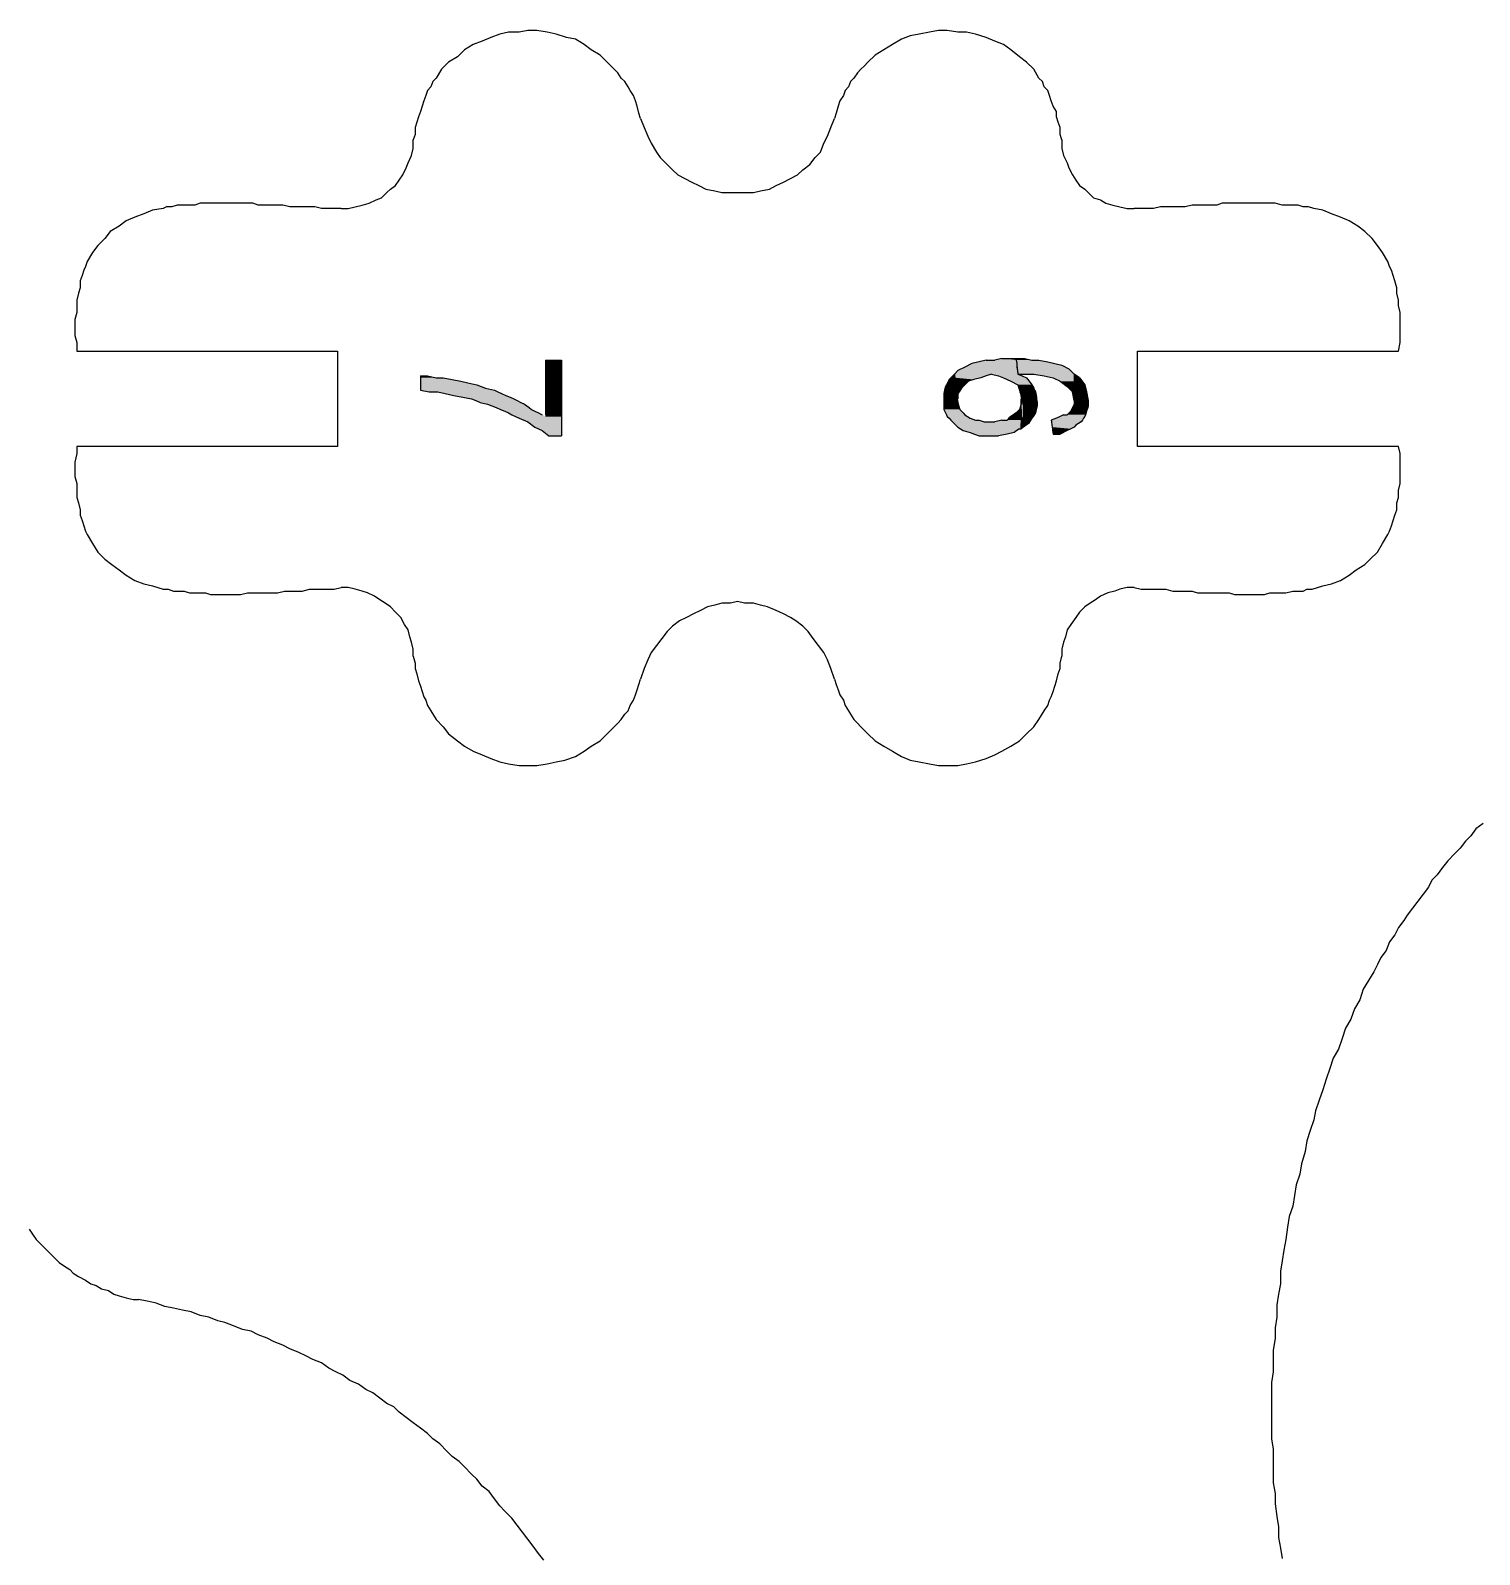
# Model space of a CAD drawing. Extents: x -1063 to 1100, y -467 to 441.
# Drawn here: x -98.2 to 38.8, y 203.2 to 347.3 of the extents above; entities that cross this region are included whole.
import ezdxf

# ---------------------------------------------------------------- set-up
doc = ezdxf.new("R2010")
doc.units = 0
doc.layers.add('H', color=7, linetype='CONTINUOUS')
doc.layers.add('P', color=250, linetype='CONTINUOUS')

# ---------------------------------------------------------------- blocks, each defined once
blk = doc.blocks.new('*U24')
at = {"layer": 'H', "color": 0, "linetype": 'CONTINUOUS'}
for p, q in [((-11.33, 314.33), (-11.58, 313.83)), ((-10.83, 314.83), (-11.33, 314.33)), ((-10.83, 314.33), (-10.83, 314.83)), ((-10.83, 314.33), (-10.83, 313.83)), ((-11.75, 313.33), (-11.83, 313)), ((-11.83, 313), (-11.83, 312.5)), ((-11.67, 313.67), (-11.75, 313.33)), ((-11.58, 313.83), (-11.67, 313.67)), ((-10.83, 313.83), (-10.78, 313.67)), ((-10.78, 313.67), (-10.67, 313.33)), ((-10.67, 313.33), (-10.67, 313)), ((-10.67, 313), (-10.57, 312.5)), ((-11.83, 312.5), (-11.83, 312.33)), ((-11.83, 312.33), (-11.83, 312.17)), ((-11.83, 312.17), (-11.83, 312)), ((-11.83, 312), (-11.83, 311.5)), ((-11.83, 311.5), (-11.67, 311.17)), ((-10.57, 312.5), (-10.53, 312.33)), ((-10.53, 312.33), (-10.5, 312.17)), ((-10.5, 312.17), (-10.46, 312)), ((-10.46, 312), (-10.33, 311.5)), ((-10.33, 311.5), (-10, 311.17)), ((-4.67, 311.5), (-5, 311.17)), ((-4.5, 312), (-4.67, 311.5)), ((-4.5, 312.5), (-4.5, 312.33)), ((-4.5, 312.33), (-4.5, 312.5)), ((-4.5, 312.33), (-4.5, 312.17)), ((-4.5, 312.17), (-4.5, 312.33)), ((-4.5, 312.17), (-4.5, 312)), ((-4.5, 312), (-4.5, 312.17)), ((-4.5, 311.5), (-4.5, 312)), ((-4.5, 311.5), (-4.5, 311.17)), ((-11.67, 311.17), (-11.58, 311)), ((-11.58, 311), (-11.5, 310.83)), ((-11.5, 310.83), (-11.33, 310.67)), ((-11.33, 310.67), (-11.17, 310.5)), ((-11.17, 310.5), (-11, 310.33)), ((-11, 310.33), (-10.5, 309.83)), ((-10, 311.17), (-9.83, 311)), ((-9.83, 311), (-9.58, 310.83)), ((-9.58, 310.83), (-9.33, 310.67)), ((-9.33, 310.67), (-8.83, 310.5)), ((-8.83, 310.5), (-8.5, 310.5)), ((-8.5, 310.5), (-8, 310.33)), ((-8, 310.33), (-7.5, 310.33)), ((-7.5, 310.33), (-7, 310.33)), ((-6.33, 310.5), (-7, 310.33)), ((-6.33, 310.5), (-5.83, 310.5)), ((-5.67, 310.67), (-5.83, 310.5)), ((-5.5, 310.83), (-5.67, 310.67)), ((-5.25, 311), (-5.5, 310.83)), ((-5, 311.17), (-5.25, 311)), ((-4.5, 311.17), (-4.5, 311)), ((-4.5, 311), (-4.5, 310.83)), ((-4.5, 310.83), (-4.5, 310.67)), ((-4.5, 310.67), (-4.5, 310.5)), ((-4.5, 310.5), (-4.5, 310.33)), ((-4.5, 310.33), (-4.5, 309.83)), ((-10.5, 309.83), (-10.25, 309.67)), ((-10.25, 309.67), (-10, 309.5)), ((-10, 309.5), (-9.33, 309.33)), ((-9.33, 309.33), (-8.92, 309.17)), ((-8.92, 309.17), (-8.5, 309)), ((-8.5, 309), (-7.5, 309)), ((-7.5, 309), (-6.67, 309)), ((-5.83, 309.17), (-6.67, 309)), ((-5.17, 309.33), (-5.83, 309.17)), ((-4.92, 309.5), (-5.17, 309.33)), ((-4.67, 309.67), (-4.92, 309.5)), ((-4.67, 309.67), (-4.5, 309.67)), ((-4.5, 309.83), (-4.5, 309.67))]:
    blk.add_line(p, q, dxfattribs=at)
for points in [[(-11.33, 314.33), (-11.58, 313.83), (-10.83, 313.83)], [(-10.83, 314.83), (-11.33, 314.33), (-10.83, 314.33)], [(-11.75, 313.33), (-11.83, 313), (-10.67, 313)], [(-11.83, 313), (-11.83, 312.5), (-10.57, 312.5)], [(-11.67, 313.67), (-11.75, 313.33), (-10.67, 313.33)], [(-11.58, 313.83), (-11.67, 313.67), (-10.78, 313.67)], [(-11.83, 312.5), (-11.83, 312.33), (-10.53, 312.33)], [(-11.83, 312.33), (-11.83, 312.17), (-10.5, 312.17)], [(-11.83, 312.17), (-11.83, 312), (-10.46, 312)], [(-11.83, 312), (-11.83, 311.5), (-10.33, 311.5)], [(-11.83, 311.5), (-11.67, 311.17), (-10, 311.17)], [(-4.67, 311.5), (-5, 311.17), (-4.5, 311.17)], [(-4.5, 312), (-4.67, 311.5), (-4.5, 311.5)], [(-4.5, 312.5), (-4.5, 312.33), (-4.5, 312.33)], [(-4.5, 312.33), (-4.5, 312.17), (-4.5, 312.17)], [(-4.5, 312.17), (-4.5, 312), (-4.5, 312)], [(-11.67, 311.17), (-11.58, 311), (-9.83, 311)], [(-11.58, 311), (-11.5, 310.83), (-9.58, 310.83)], [(-11.5, 310.83), (-11.33, 310.67), (-9.33, 310.67)], [(-11.33, 310.67), (-11.17, 310.5), (-8.83, 310.5)], [(-11.17, 310.5), (-11, 310.33), (-8, 310.33)], [(-11, 310.33), (-10.5, 309.83), (-4.5, 309.83)], [(-8.83, 310.5), (-8.83, 310.5), (-8.5, 310.5)], [(-8, 310.33), (-8, 310.33), (-7.5, 310.33)], [(-7.5, 310.33), (-7.5, 310.33), (-7, 310.33)], [(-6.33, 310.5), (-7, 310.33), (-4.5, 310.33)], [(-6.33, 310.5), (-6.33, 310.5), (-5.83, 310.5)], [(-5.67, 310.67), (-5.83, 310.5), (-4.5, 310.5)], [(-5.5, 310.83), (-5.67, 310.67), (-4.5, 310.67)], [(-5.25, 311), (-5.5, 310.83), (-4.5, 310.83)], [(-5, 311.17), (-5.25, 311), (-4.5, 311)], [(-10.5, 309.83), (-10.25, 309.67), (-4.5, 309.67)], [(-10.25, 309.67), (-10, 309.5), (-4.92, 309.5)], [(-10, 309.5), (-9.33, 309.33), (-5.17, 309.33)], [(-9.33, 309.33), (-8.92, 309.17), (-5.83, 309.17)], [(-8.92, 309.17), (-8.5, 309), (-6.67, 309)], [(-8.5, 309), (-8.5, 309), (-7.5, 309)], [(-7.5, 309), (-7.5, 309), (-6.67, 309)], [(-4.67, 309.67), (-4.67, 309.67), (-4.5, 309.67)]]:
    blk.add_solid(points, dxfattribs=at)
at = {"layer": 'H', "color": 0, "linetype": 'CONTINUOUS', "extrusion": (0, 0, -1)}
for points in [[(11.33, 314.33), (10.83, 314.33), (10.83, 313.83)], [(11.83, 313), (10.67, 313), (10.57, 312.5)], [(11.75, 313.33), (10.67, 313.33), (10.67, 313)], [(11.67, 313.67), (10.78, 313.67), (10.67, 313.33)], [(11.58, 313.83), (10.83, 313.83), (10.78, 313.67)], [(11.83, 312.5), (10.57, 312.5), (10.53, 312.33)], [(11.83, 312.33), (10.53, 312.33), (10.5, 312.17)], [(11.83, 312.17), (10.5, 312.17), (10.46, 312)], [(11.83, 312), (10.46, 312), (10.33, 311.5)], [(11.83, 311.5), (10.33, 311.5), (10, 311.17)], [(4.67, 311.5), (4.5, 311.5), (4.5, 311.17)], [(11.67, 311.17), (10, 311.17), (9.83, 311)], [(11.58, 311), (9.83, 311), (9.58, 310.83)], [(11.5, 310.83), (9.58, 310.83), (9.33, 310.67)], [(11.33, 310.67), (9.33, 310.67), (8.83, 310.5)], [(11.17, 310.5), (8.5, 310.5), (8, 310.33)], [(11, 310.33), (4.5, 310.33), (4.5, 309.83)], [(6.33, 310.5), (4.5, 310.5), (4.5, 310.33)], [(5.67, 310.67), (4.5, 310.67), (4.5, 310.5)], [(5.5, 310.83), (4.5, 310.83), (4.5, 310.67)], [(5.25, 311), (4.5, 311), (4.5, 310.83)], [(5, 311.17), (4.5, 311.17), (4.5, 311)], [(10.5, 309.83), (4.5, 309.83), (4.5, 309.67)], [(10.25, 309.67), (4.67, 309.67), (4.92, 309.5)], [(10, 309.5), (4.92, 309.5), (5.17, 309.33)], [(9.33, 309.33), (5.17, 309.33), (5.83, 309.17)], [(8.92, 309.17), (5.83, 309.17), (6.67, 309)]]:
    blk.add_solid(points, dxfattribs=at)
blk = doc.blocks.new('*U25')
at = {"layer": 'H', "color": 0, "linetype": 'CONTINUOUS'}
for p, q in [((-9.17, 315.83), (-9.83, 315.5)), ((-8.5, 316), (-9.17, 315.83)), ((-7.83, 316.17), (-8.5, 316)), ((-7.83, 316.17), (-7, 316.17)), ((-6.33, 316.33), (-7, 316.17)), ((-6.33, 316.33), (-5.67, 316.33)), ((-5.67, 316.33), (-5, 316.33)), ((-5, 316.33), (-4.98, 316.17)), ((-4.98, 316.17), (-4.96, 316)), ((-4.96, 316), (-4.94, 315.83)), ((-4.94, 315.83), (-4.91, 315.5)), ((-10.5, 315.17), (-10.83, 314.83)), ((-10.83, 314.83), (-10.81, 314.67)), ((-10.81, 314.67), (-10.79, 314.5)), ((-10.79, 314.5), (-10.76, 314.33)), ((-10.76, 314.33), (-10.74, 314.17)), ((-9.83, 315.5), (-10.5, 315.17)), ((-9, 314.33), (-9.5, 314.17)), ((-8.33, 314.5), (-9, 314.33)), ((-7.83, 314.67), (-8.33, 314.5)), ((-7.33, 314.83), (-7.83, 314.67)), ((-7.33, 314.83), (-6.67, 314.67)), ((-6.67, 314.67), (-6.17, 314.5)), ((-6.17, 314.5), (-5.83, 314.33)), ((-5.83, 314.33), (-5.5, 314.17)), ((-4.91, 315.5), (-4.87, 315.17)), ((-4.87, 315.17), (-4.83, 314.83)), ((-4.83, 314.83), (-4.42, 314.67)), ((-4.42, 314.67), (-4, 314.5)), ((-4, 314.5), (-3.87, 314.33)), ((-3.87, 314.33), (-3.75, 314.17)), ((-10.74, 314.17), (-10.69, 313.83)), ((-10.69, 313.83), (-10.64, 313.5)), ((-10.64, 313.5), (-10.62, 313.33)), ((-10.62, 313.33), (-10.6, 313.17)), ((-10.6, 313.17), (-10.57, 313)), ((-10.57, 313), (-10.52, 312.67)), ((-10.39, 313.17), (-10.5, 313)), ((-10.5, 313), (-10.5, 312.67)), ((-10.28, 313.33), (-10.39, 313.17)), ((-10.17, 313.5), (-10.28, 313.33)), ((-9.83, 313.83), (-10.17, 313.5)), ((-9.5, 314.17), (-9.83, 313.83)), ((-5.5, 314.17), (-4.83, 313.83)), ((-4.83, 313.83), (-4.72, 313.5)), ((-4.72, 313.5), (-4.67, 313.33)), ((-4.67, 313.33), (-4.63, 313.17)), ((-4.63, 313.17), (-4.58, 313)), ((-4.58, 313), (-4.5, 312.67)), ((-3.75, 314.17), (-3.5, 313.83)), ((-3.5, 313.83), (-3.33, 313.5)), ((-3.33, 313.5), (-3.25, 313.33)), ((-3.25, 313.33), (-3.17, 313.17)), ((-3.17, 313.17), (-3.14, 313)), ((-3.14, 313), (-3.08, 312.67)), ((-10.5, 312.5), (-10.52, 312.67)), ((-10.5, 312.67), (-10.5, 312.5)), ((-4.5, 312.67), (-4.47, 312.5)), ((-4.47, 312.5), (-4.4, 312.17)), ((-4.4, 312.17), (-4.33, 311.83)), ((-4.33, 311.83), (-4.33, 311.33)), ((-4.33, 311.33), (-4.33, 311.17)), ((-3.13, 311.33), (-3.17, 311.17)), ((-3, 311.83), (-3.13, 311.33)), ((-3.08, 312.67), (-3.06, 312.5)), ((-3.06, 312.5), (-3, 312.17)), ((-3, 312.17), (-3, 311.83)), ((-4.39, 310.67), (-4.5, 310.33)), ((-4.5, 310.33), (-4.5, 310.17)), ((-3.83, 310.17), (-4.5, 309.67)), ((-4.5, 309.67), (-4.5, 310.17)), ((-4.33, 310.83), (-4.39, 310.67)), ((-4.33, 311.17), (-4.33, 310.83)), ((-3.72, 310.33), (-3.83, 310.17)), ((-3.5, 310.67), (-3.72, 310.33)), ((-3.39, 310.83), (-3.5, 310.67)), ((-3.17, 311.17), (-3.39, 310.83))]:
    blk.add_line(p, q, dxfattribs=at)
for points in [[(-9.17, 315.83), (-9.83, 315.5), (-4.91, 315.5)], [(-8.5, 316), (-9.17, 315.83), (-4.94, 315.83)], [(-7.83, 316.17), (-8.5, 316), (-4.96, 316)], [(-7.83, 316.17), (-7.83, 316.17), (-7, 316.17)], [(-6.33, 316.33), (-7, 316.17), (-4.98, 316.17)], [(-6.33, 316.33), (-6.33, 316.33), (-5.67, 316.33)], [(-5.67, 316.33), (-5.67, 316.33), (-5, 316.33)], [(-10.5, 315.17), (-10.83, 314.83), (-4.83, 314.83)], [(-10.83, 314.83), (-10.81, 314.67), (-7.83, 314.67)], [(-10.81, 314.67), (-10.79, 314.5), (-8.33, 314.5)], [(-10.79, 314.5), (-10.76, 314.33), (-9, 314.33)], [(-10.76, 314.33), (-10.74, 314.17), (-9.5, 314.17)], [(-9.83, 315.5), (-10.5, 315.17), (-4.87, 315.17)], [(-7.33, 314.83), (-6.67, 314.67), (-4.42, 314.67)], [(-6.67, 314.67), (-6.17, 314.5), (-4, 314.5)], [(-6.17, 314.5), (-5.83, 314.33), (-3.87, 314.33)], [(-5.83, 314.33), (-5.5, 314.17), (-3.75, 314.17)], [(-10.74, 314.17), (-10.69, 313.83), (-9.83, 313.83)], [(-10.69, 313.83), (-10.64, 313.5), (-10.17, 313.5)], [(-10.64, 313.5), (-10.62, 313.33), (-10.28, 313.33)], [(-10.62, 313.33), (-10.6, 313.17), (-10.39, 313.17)], [(-10.6, 313.17), (-10.57, 313), (-10.5, 313)], [(-10.57, 313), (-10.52, 312.67), (-10.5, 312.67)], [(-5.5, 314.17), (-4.83, 313.83), (-3.5, 313.83)], [(-4.83, 313.83), (-4.72, 313.5), (-3.33, 313.5)], [(-4.72, 313.5), (-4.67, 313.33), (-3.25, 313.33)], [(-4.67, 313.33), (-4.63, 313.17), (-3.17, 313.17)], [(-4.63, 313.17), (-4.58, 313), (-3.14, 313)], [(-4.58, 313), (-4.5, 312.67), (-3.08, 312.67)], [(-4.5, 312.67), (-4.47, 312.5), (-3.06, 312.5)], [(-4.47, 312.5), (-4.4, 312.17), (-3, 312.17)], [(-4.4, 312.17), (-4.33, 311.83), (-3, 311.83)], [(-4.33, 311.83), (-4.33, 311.33), (-3.13, 311.33)], [(-4.33, 311.33), (-4.33, 311.17), (-3.17, 311.17)], [(-4.39, 310.67), (-4.5, 310.33), (-3.72, 310.33)], [(-4.5, 310.33), (-4.5, 310.17), (-3.83, 310.17)], [(-4.33, 310.83), (-4.39, 310.67), (-3.5, 310.67)], [(-4.33, 311.17), (-4.33, 310.83), (-3.39, 310.83)]]:
    blk.add_solid(points, dxfattribs=at)
at = {"layer": 'H', "color": 0, "linetype": 'CONTINUOUS', "extrusion": (0, 0, -1)}
for points in [[(9.17, 315.83), (4.94, 315.83), (4.91, 315.5)], [(8.5, 316), (4.96, 316), (4.94, 315.83)], [(7.83, 316.17), (4.98, 316.17), (4.96, 316)], [(6.33, 316.33), (5, 316.33), (4.98, 316.17)], [(10.83, 314.83), (7.33, 314.83), (7.83, 314.67)], [(10.81, 314.67), (7.83, 314.67), (8.33, 314.5)], [(10.79, 314.5), (8.33, 314.5), (9, 314.33)], [(10.76, 314.33), (9, 314.33), (9.5, 314.17)], [(10.5, 315.17), (4.87, 315.17), (4.83, 314.83)], [(9.83, 315.5), (4.91, 315.5), (4.87, 315.17)], [(7.33, 314.83), (4.83, 314.83), (4.42, 314.67)], [(6.67, 314.67), (4.42, 314.67), (4, 314.5)], [(6.17, 314.5), (4, 314.5), (3.87, 314.33)], [(5.83, 314.33), (3.87, 314.33), (3.75, 314.17)], [(10.74, 314.17), (9.5, 314.17), (9.83, 313.83)], [(10.69, 313.83), (9.83, 313.83), (10.17, 313.5)], [(10.64, 313.5), (10.17, 313.5), (10.28, 313.33)], [(10.62, 313.33), (10.28, 313.33), (10.39, 313.17)], [(10.6, 313.17), (10.39, 313.17), (10.5, 313)], [(10.57, 313), (10.5, 313), (10.5, 312.67)], [(5.5, 314.17), (3.75, 314.17), (3.5, 313.83)], [(4.83, 313.83), (3.5, 313.83), (3.33, 313.5)], [(4.72, 313.5), (3.33, 313.5), (3.25, 313.33)], [(4.67, 313.33), (3.25, 313.33), (3.17, 313.17)], [(4.63, 313.17), (3.17, 313.17), (3.14, 313)], [(4.58, 313), (3.14, 313), (3.08, 312.67)], [(10.52, 312.67), (10.5, 312.67), (10.5, 312.5)], [(4.5, 312.67), (3.08, 312.67), (3.06, 312.5)], [(4.47, 312.5), (3.06, 312.5), (3, 312.17)], [(4.4, 312.17), (3, 312.17), (3, 311.83)], [(4.33, 311.83), (3, 311.83), (3.13, 311.33)], [(4.33, 311.33), (3.13, 311.33), (3.17, 311.17)], [(4.5, 310.33), (3.72, 310.33), (3.83, 310.17)], [(4.5, 310.17), (3.83, 310.17), (4.5, 309.67)], [(4.39, 310.67), (3.5, 310.67), (3.72, 310.33)], [(4.33, 311.17), (3.17, 311.17), (3.39, 310.83)], [(4.33, 310.83), (3.39, 310.83), (3.5, 310.67)]]:
    blk.add_solid(points, dxfattribs=at)
blk = doc.blocks.new('*U26')
at = {"layer": 'H', "color": 0, "linetype": 'CONTINUOUS'}
for p, q in [((-5, 316.33), (-4.17, 316.33)), ((-5, 316.33), (-4.98, 316.17)), ((-4.98, 316.17), (-4.96, 316)), ((-4.96, 316), (-4.94, 315.83)), ((-4.94, 315.83), (-4.93, 315.67)), ((-4.93, 315.67), (-4.89, 315.33)), ((-4.17, 316.33), (-3.5, 316.17)), ((-3.5, 316.17), (-2.83, 316.17)), ((-2.83, 316.17), (-2, 316)), ((-2, 316), (-1.33, 315.83)), ((-1.33, 315.83), (-0.67, 315.67)), ((-0.67, 315.67), (0, 315.33)), ((-4.89, 315.33), (-4.83, 314.83)), ((-4.83, 314.83), (-4, 314.83)), ((-4, 314.83), (-3.33, 314.83)), ((-3.33, 314.83), (-2.33, 314.67)), ((-2.33, 314.67), (-1.5, 314.5)), ((-1.5, 314.5), (-0.83, 314.17)), ((0, 315.33), (0.5, 314.83)), ((0.5, 314.83), (0.5, 314.67)), ((0.5, 314.67), (0.5, 314.5)), ((0.5, 314.5), (0.5, 314.17)), ((-0.83, 314.17), (-0.17, 313.67)), ((-0.17, 313.67), (0.33, 313.17)), ((0.5, 312.33), (0.33, 313.17)), ((0.5, 314.17), (0.5, 313.67)), ((0.5, 313.67), (0.5, 313.17)), ((0.5, 313.17), (0.5, 312.33))]:
    blk.add_line(p, q, dxfattribs=at)
for points in [[(-5, 316.33), (-5, 316.33), (-4.17, 316.33)], [(-5, 316.33), (-4.98, 316.17), (-3.5, 316.17)], [(-4.98, 316.17), (-4.96, 316), (-2, 316)], [(-4.96, 316), (-4.94, 315.83), (-1.33, 315.83)], [(-4.94, 315.83), (-4.93, 315.67), (-0.67, 315.67)], [(-4.93, 315.67), (-4.89, 315.33), (0, 315.33)], [(-3.5, 316.17), (-3.5, 316.17), (-2.83, 316.17)], [(-4.89, 315.33), (-4.83, 314.83), (0.5, 314.83)], [(-4.83, 314.83), (-4.83, 314.83), (-4, 314.83)], [(-4, 314.83), (-4, 314.83), (-3.33, 314.83)], [(-3.33, 314.83), (-2.33, 314.67), (0.5, 314.67)], [(-2.33, 314.67), (-1.5, 314.5), (0.5, 314.5)], [(-1.5, 314.5), (-0.83, 314.17), (0.5, 314.17)], [(-0.83, 314.17), (-0.17, 313.67), (0.5, 313.67)], [(-0.17, 313.67), (0.33, 313.17), (0.5, 313.17)]]:
    blk.add_solid(points, dxfattribs=at)
at = {"layer": 'H', "color": 0, "linetype": 'CONTINUOUS', "extrusion": (0, 0, -1)}
for points in [[(5, 316.33), (4.17, 316.33), (3.5, 316.17)], [(4.98, 316.17), (2.83, 316.17), (2, 316)], [(4.96, 316), (2, 316), (1.33, 315.83)], [(4.94, 315.83), (1.33, 315.83), (0.67, 315.67)], [(4.93, 315.67), (0.67, 315.67), (0, 315.33)], [(4.89, 315.33), (0, 315.33), (-0.5, 314.83)], [(3.33, 314.83), (-0.5, 314.83), (-0.5, 314.67)], [(2.33, 314.67), (-0.5, 314.67), (-0.5, 314.5)], [(1.5, 314.5), (-0.5, 314.5), (-0.5, 314.17)], [(0.83, 314.17), (-0.5, 314.17), (-0.5, 313.67)], [(0.17, 313.67), (-0.5, 313.67), (-0.5, 313.17)], [(-0.33, 313.17), (-0.5, 313.17), (-0.5, 312.33)]]:
    blk.add_solid(points, dxfattribs=at)
blk = doc.blocks.new('*U27')
at = {"layer": 'H', "color": 0, "linetype": 'CONTINUOUS'}
for p, q in [((0.5, 314.83), (0.5, 314.5)), ((1, 314.5), (0.5, 314.83)), ((0.5, 314.5), (0.5, 313.83)), ((1, 314.5), (1.5, 313.83)), ((0.5, 313.83), (0.5, 313.17)), ((0.5, 313.17), (0.5, 312.33)), ((1.5, 313.83), (1.67, 313.17)), ((1.67, 313.17), (1.83, 312.33)), ((0.17, 311.33), (-0.17, 311)), ((0.33, 311.67), (0.17, 311.33)), ((0.42, 311.83), (0.33, 311.67)), ((0.5, 312), (0.42, 311.83)), ((0.5, 312.33), (0.5, 312)), ((1.67, 311.33), (1.56, 311)), ((1.78, 311.67), (1.67, 311.33)), ((1.83, 311.83), (1.78, 311.67)), ((1.83, 312.33), (1.83, 312)), ((1.83, 312), (1.83, 311.83)), ((-1.17, 310.67), (-1.67, 310.5)), ((-1.67, 310.5), (-1.65, 310.33)), ((-1.65, 310.33), (-1.6, 310)), ((-1.6, 310), (-1.58, 309.83)), ((-0.83, 310.83), (-1.17, 310.67)), ((-0.5, 311), (-0.83, 310.83)), ((-0.5, 311), (-0.17, 311)), ((0.67, 310), (0.5, 309.83)), ((1.17, 310.33), (0.67, 310)), ((1.28, 310.5), (1.17, 310.33)), ((1.39, 310.67), (1.28, 310.5)), ((1.5, 310.83), (1.39, 310.67)), ((1.56, 311), (1.5, 310.83)), ((-1.58, 309.83), (-1.56, 309.67)), ((-1.56, 309.67), (-1.54, 309.5)), ((-1.54, 309.5), (-1.5, 309.17)), ((-1.5, 309.17), (-1.33, 309.17)), ((-1.33, 309.17), (-0.83, 309.17)), ((-0.17, 309.5), (-0.83, 309.17)), ((0.17, 309.67), (-0.17, 309.5)), ((0.5, 309.83), (0.17, 309.67))]:
    blk.add_line(p, q, dxfattribs=at)
for points in [[(0.5, 314.83), (0.5, 314.5), (1, 314.5)], [(0.5, 314.5), (0.5, 313.83), (1.5, 313.83)], [(0.5, 313.83), (0.5, 313.17), (1.67, 313.17)], [(0.5, 313.17), (0.5, 312.33), (1.83, 312.33)], [(0.17, 311.33), (-0.17, 311), (1.56, 311)], [(0.33, 311.67), (0.17, 311.33), (1.67, 311.33)], [(0.42, 311.83), (0.33, 311.67), (1.78, 311.67)], [(0.5, 312), (0.42, 311.83), (1.83, 311.83)], [(0.5, 312.33), (0.5, 312), (1.83, 312)], [(-1.17, 310.67), (-1.67, 310.5), (1.28, 310.5)], [(-1.67, 310.5), (-1.65, 310.33), (1.17, 310.33)], [(-1.65, 310.33), (-1.6, 310), (0.67, 310)], [(-1.6, 310), (-1.58, 309.83), (0.5, 309.83)], [(-0.83, 310.83), (-1.17, 310.67), (1.39, 310.67)], [(-0.5, 311), (-0.83, 310.83), (1.5, 310.83)], [(-0.5, 311), (-0.5, 311), (-0.17, 311)], [(-1.58, 309.83), (-1.56, 309.67), (0.17, 309.67)], [(-1.56, 309.67), (-1.54, 309.5), (-0.17, 309.5)], [(-1.54, 309.5), (-1.5, 309.17), (-0.83, 309.17)], [(-1.5, 309.17), (-1.5, 309.17), (-1.33, 309.17)], [(-1.33, 309.17), (-1.33, 309.17), (-0.83, 309.17)]]:
    blk.add_solid(points, dxfattribs=at)
at = {"layer": 'H', "color": 0, "linetype": 'CONTINUOUS', "extrusion": (0, 0, -1)}
for points in [[(-0.5, 314.5), (-1, 314.5), (-1.5, 313.83)], [(-0.5, 313.83), (-1.5, 313.83), (-1.67, 313.17)], [(-0.5, 313.17), (-1.67, 313.17), (-1.83, 312.33)], [(-0.17, 311.33), (-1.67, 311.33), (-1.56, 311)], [(-0.33, 311.67), (-1.78, 311.67), (-1.67, 311.33)], [(-0.42, 311.83), (-1.83, 311.83), (-1.78, 311.67)], [(-0.5, 312.33), (-1.83, 312.33), (-1.83, 312)], [(-0.5, 312), (-1.83, 312), (-1.83, 311.83)], [(1.67, 310.5), (-1.28, 310.5), (-1.17, 310.33)], [(1.65, 310.33), (-1.17, 310.33), (-0.67, 310)], [(1.6, 310), (-0.67, 310), (-0.5, 309.83)], [(1.17, 310.67), (-1.39, 310.67), (-1.28, 310.5)], [(0.83, 310.83), (-1.5, 310.83), (-1.39, 310.67)], [(0.5, 311), (-1.56, 311), (-1.5, 310.83)], [(1.58, 309.83), (-0.5, 309.83), (-0.17, 309.67)], [(1.56, 309.67), (-0.17, 309.67), (0.17, 309.5)], [(1.54, 309.5), (0.17, 309.5), (0.83, 309.17)]]:
    blk.add_solid(points, dxfattribs=at)
blk = doc.blocks.new('*U28')
at = {"layer": 'H', "color": 0, "linetype": 'CONTINUOUS'}
for p, q in [((-49.5, 316.17), (-48, 316.17)), ((-49.5, 316.17), (-49.5, 314.67)), ((-48, 316.17), (-48, 314.67)), ((-61.33, 314.67), (-60.67, 314.67)), ((-61.33, 314.67), (-61.33, 314.5)), ((-61.33, 314.5), (-61.33, 314.33)), ((-61.33, 314.33), (-61.33, 314.17)), ((-60.67, 314.67), (-59.83, 314.5)), ((-59.83, 314.5), (-59.17, 314.5)), ((-59.17, 314.5), (-58.33, 314.33)), ((-58.33, 314.33), (-57.5, 314.17)), ((-49.5, 314.67), (-49.5, 314.5)), ((-49.5, 314.5), (-49.5, 314.33)), ((-49.5, 314.33), (-49.5, 314.17)), ((-48, 314.67), (-48, 314.5)), ((-48, 314.5), (-48, 314.33)), ((-48, 314.33), (-48, 314.17)), ((-61.33, 314.17), (-61.33, 314)), ((-61.33, 314), (-61.33, 313.83)), ((-61.33, 313.83), (-61.33, 313.5)), ((-61.33, 313.5), (-61.33, 313.33)), ((-61.33, 313.33), (-60.5, 313.17)), ((-60.5, 313.17), (-59.67, 313.17)), ((-59.67, 313.17), (-59, 313)), ((-59, 313), (-58.17, 312.83)), ((-58.17, 312.83), (-57.33, 312.67)), ((-57.5, 314.17), (-56.83, 314)), ((-56.83, 314), (-56, 313.83)), ((-56, 313.83), (-55.17, 313.5)), ((-55.17, 313.5), (-54.33, 313.33)), ((-54.33, 313.33), (-54, 313.17)), ((-54, 313.17), (-53.67, 313)), ((-53.67, 313), (-53.25, 312.83)), ((-53.25, 312.83), (-52.83, 312.67)), ((-49.5, 314.17), (-49.5, 314)), ((-49.5, 314), (-49.5, 313.83)), ((-49.5, 313.83), (-49.5, 313.5)), ((-49.5, 313.5), (-49.5, 313.33)), ((-49.5, 313.33), (-49.5, 313.17)), ((-49.5, 313.17), (-49.5, 313)), ((-49.5, 313), (-49.5, 312.83)), ((-49.5, 312.83), (-49.5, 312.67)), ((-48, 314.17), (-48, 314)), ((-48, 314), (-48, 313.83)), ((-48, 313.83), (-48, 313.5)), ((-48, 313.5), (-48, 313.33)), ((-48, 313.33), (-48, 313.17)), ((-48, 313.17), (-48, 313)), ((-48, 313), (-48, 312.83)), ((-48, 312.83), (-48, 312.67)), ((-57.33, 312.67), (-56.5, 312.5)), ((-56.5, 312.5), (-56.08, 312.33)), ((-56.08, 312.33), (-55.67, 312.17)), ((-55.67, 312.17), (-55, 312)), ((-55, 312), (-54.17, 311.67)), ((-54.17, 311.67), (-53.75, 311.5)), ((-53.75, 311.5), (-53.33, 311.33)), ((-53.33, 311.33), (-53, 311.17)), ((-52.83, 312.67), (-52.5, 312.5)), ((-52.5, 312.5), (-52.17, 312.33)), ((-52.17, 312.33), (-51.83, 312.17)), ((-51.83, 312.17), (-51.5, 312)), ((-51.5, 312), (-51.06, 311.67)), ((-51.06, 311.67), (-50.83, 311.5)), ((-50.83, 311.5), (-50.5, 311.33)), ((-50.5, 311.33), (-50.17, 311.17)), ((-49.5, 312.67), (-49.5, 312.5)), ((-49.5, 312.5), (-49.5, 312.33)), ((-49.5, 312.33), (-49.5, 312.17)), ((-49.5, 312.17), (-49.5, 312)), ((-49.5, 312), (-49.5, 311.67)), ((-49.5, 311.67), (-49.5, 311.5)), ((-49.5, 311.5), (-49.5, 311.33)), ((-49.5, 311.33), (-49.5, 311.17)), ((-48, 312.67), (-48, 312.5)), ((-48, 312.5), (-48, 312.33)), ((-48, 312.33), (-48, 312.17)), ((-48, 312.17), (-48, 312)), ((-48, 312), (-48, 311.67)), ((-48, 311.67), (-48, 311.5)), ((-48, 311.5), (-48, 311.33)), ((-48, 311.33), (-48, 311.17)), ((-53, 311.17), (-52.67, 311)), ((-52.67, 311), (-52.33, 310.83)), ((-52.33, 310.83), (-52, 310.67)), ((-52, 310.67), (-51.17, 310.33)), ((-51.17, 310.33), (-50.5, 309.83)), ((-50.17, 311.17), (-49.83, 311)), ((-49.5, 311.17), (-49.5, 311)), ((-48, 311.17), (-48, 311)), ((-48, 311), (-48, 310.83)), ((-48, 310.83), (-48, 310.67)), ((-48, 310.67), (-48, 310.33)), ((-48, 310.33), (-48, 309.83)), ((-50.5, 309.83), (-49.83, 309.5)), ((-49.83, 309.5), (-49.17, 309)), ((-49.17, 309), (-48, 309)), ((-48, 309.83), (-48, 309.5)), ((-48, 309.5), (-48, 309))]:
    blk.add_line(p, q, dxfattribs=at)
for points in [[(-49.5, 316.17), (-49.5, 316.17), (-48, 316.17)], [(-49.5, 316.17), (-49.5, 314.67), (-48, 314.67)], [(-61.33, 314.67), (-61.33, 314.67), (-60.67, 314.67)], [(-61.33, 314.67), (-61.33, 314.5), (-59.83, 314.5)], [(-61.33, 314.5), (-61.33, 314.33), (-58.33, 314.33)], [(-61.33, 314.33), (-61.33, 314.17), (-57.5, 314.17)], [(-59.83, 314.5), (-59.83, 314.5), (-59.17, 314.5)], [(-49.5, 314.67), (-49.5, 314.5), (-48, 314.5)], [(-49.5, 314.5), (-49.5, 314.33), (-48, 314.33)], [(-49.5, 314.33), (-49.5, 314.17), (-48, 314.17)], [(-61.33, 314.17), (-61.33, 314), (-56.83, 314)], [(-61.33, 314), (-61.33, 313.83), (-56, 313.83)], [(-61.33, 313.83), (-61.33, 313.5), (-55.17, 313.5)], [(-61.33, 313.5), (-61.33, 313.33), (-54.33, 313.33)], [(-61.33, 313.33), (-60.5, 313.17), (-54, 313.17)], [(-60.5, 313.17), (-60.5, 313.17), (-59.67, 313.17)], [(-59.67, 313.17), (-59, 313), (-53.67, 313)], [(-59, 313), (-58.17, 312.83), (-53.25, 312.83)], [(-58.17, 312.83), (-57.33, 312.67), (-52.83, 312.67)], [(-49.5, 314.17), (-49.5, 314), (-48, 314)], [(-49.5, 314), (-49.5, 313.83), (-48, 313.83)], [(-49.5, 313.83), (-49.5, 313.5), (-48, 313.5)], [(-49.5, 313.5), (-49.5, 313.33), (-48, 313.33)], [(-49.5, 313.33), (-49.5, 313.17), (-48, 313.17)], [(-49.5, 313.17), (-49.5, 313), (-48, 313)], [(-49.5, 313), (-49.5, 312.83), (-48, 312.83)], [(-49.5, 312.83), (-49.5, 312.67), (-48, 312.67)], [(-57.33, 312.67), (-56.5, 312.5), (-52.5, 312.5)], [(-56.5, 312.5), (-56.08, 312.33), (-52.17, 312.33)], [(-56.08, 312.33), (-55.67, 312.17), (-51.83, 312.17)], [(-55.67, 312.17), (-55, 312), (-51.5, 312)], [(-55, 312), (-54.17, 311.67), (-51.06, 311.67)], [(-54.17, 311.67), (-53.75, 311.5), (-50.83, 311.5)], [(-53.75, 311.5), (-53.33, 311.33), (-50.5, 311.33)], [(-53.33, 311.33), (-53, 311.17), (-50.17, 311.17)], [(-49.5, 312.67), (-49.5, 312.5), (-48, 312.5)], [(-49.5, 312.5), (-49.5, 312.33), (-48, 312.33)], [(-49.5, 312.33), (-49.5, 312.17), (-48, 312.17)], [(-49.5, 312.17), (-49.5, 312), (-48, 312)], [(-49.5, 312), (-49.5, 311.67), (-48, 311.67)], [(-49.5, 311.67), (-49.5, 311.5), (-48, 311.5)], [(-49.5, 311.5), (-49.5, 311.33), (-48, 311.33)], [(-49.5, 311.33), (-49.5, 311.17), (-48, 311.17)], [(-53, 311.17), (-52.67, 311), (-49.83, 311)], [(-52.67, 311), (-52.33, 310.83), (-49.5, 310.83)], [(-52.33, 310.83), (-52, 310.67), (-48, 310.67)], [(-52, 310.67), (-51.17, 310.33), (-48, 310.33)], [(-51.17, 310.33), (-50.5, 309.83), (-48, 309.83)], [(-49.5, 311.17), (-49.5, 311), (-48, 311)], [(-49.5, 311), (-49.5, 310.83), (-48, 310.83)], [(-50.5, 309.83), (-49.83, 309.5), (-48, 309.5)], [(-49.83, 309.5), (-49.17, 309), (-48, 309)], [(-49.17, 309), (-49.17, 309), (-48, 309)]]:
    blk.add_solid(points, dxfattribs=at)
at = {"layer": 'H', "color": 0, "linetype": 'CONTINUOUS', "extrusion": (0, 0, -1)}
for points in [[(49.5, 316.17), (48, 316.17), (48, 314.67)], [(61.33, 314.67), (60.67, 314.67), (59.83, 314.5)], [(61.33, 314.5), (59.17, 314.5), (58.33, 314.33)], [(61.33, 314.33), (58.33, 314.33), (57.5, 314.17)], [(49.5, 314.67), (48, 314.67), (48, 314.5)], [(49.5, 314.5), (48, 314.5), (48, 314.33)], [(49.5, 314.33), (48, 314.33), (48, 314.17)], [(61.33, 314.17), (57.5, 314.17), (56.83, 314)], [(61.33, 314), (56.83, 314), (56, 313.83)], [(61.33, 313.83), (56, 313.83), (55.17, 313.5)], [(61.33, 313.5), (55.17, 313.5), (54.33, 313.33)], [(61.33, 313.33), (54.33, 313.33), (54, 313.17)], [(59.67, 313.17), (54, 313.17), (53.67, 313)], [(59, 313), (53.67, 313), (53.25, 312.83)], [(58.17, 312.83), (53.25, 312.83), (52.83, 312.67)], [(49.5, 314.17), (48, 314.17), (48, 314)], [(49.5, 314), (48, 314), (48, 313.83)], [(49.5, 313.83), (48, 313.83), (48, 313.5)], [(49.5, 313.5), (48, 313.5), (48, 313.33)], [(49.5, 313.33), (48, 313.33), (48, 313.17)], [(49.5, 313.17), (48, 313.17), (48, 313)], [(49.5, 313), (48, 313), (48, 312.83)], [(49.5, 312.83), (48, 312.83), (48, 312.67)], [(57.33, 312.67), (52.83, 312.67), (52.5, 312.5)], [(56.5, 312.5), (52.5, 312.5), (52.17, 312.33)], [(56.08, 312.33), (52.17, 312.33), (51.83, 312.17)], [(55.67, 312.17), (51.83, 312.17), (51.5, 312)], [(55, 312), (51.5, 312), (51.06, 311.67)], [(54.17, 311.67), (51.06, 311.67), (50.83, 311.5)], [(53.75, 311.5), (50.83, 311.5), (50.5, 311.33)], [(53.33, 311.33), (50.5, 311.33), (50.17, 311.17)], [(49.5, 312.67), (48, 312.67), (48, 312.5)], [(49.5, 312.5), (48, 312.5), (48, 312.33)], [(49.5, 312.33), (48, 312.33), (48, 312.17)], [(49.5, 312.17), (48, 312.17), (48, 312)], [(49.5, 312), (48, 312), (48, 311.67)], [(49.5, 311.67), (48, 311.67), (48, 311.5)], [(49.5, 311.5), (48, 311.5), (48, 311.33)], [(49.5, 311.33), (48, 311.33), (48, 311.17)], [(53, 311.17), (50.17, 311.17), (49.83, 311)], [(52.67, 311), (49.83, 311), (49.5, 310.83)], [(52.33, 310.83), (48, 310.83), (48, 310.67)], [(52, 310.67), (48, 310.67), (48, 310.33)], [(51.17, 310.33), (48, 310.33), (48, 309.83)], [(49.5, 311.17), (48, 311.17), (48, 311)], [(49.5, 311), (48, 311), (48, 310.83)], [(50.5, 309.83), (48, 309.83), (48, 309.5)], [(49.83, 309.5), (48, 309.5), (48, 309)]]:
    blk.add_solid(points, dxfattribs=at)

msp = doc.modelspace()

# ---------------------------------------------------------------- linework, layer by layer
at = {"layer": 'P', "color": 0, "linetype": 'CONTINUOUS'}
for points in [[(-40.5, 339), (-40.67, 339.5), (-40.83, 340.17), (-41, 340.67), (-41.17, 341.17), (-41.5, 341.67), (-41.67, 342), (-42, 342.5), (-42.33, 342.83), (-42.67, 343.33), (-43, 343.67), (-43.33, 344), (-43.67, 344.33), (-44.33, 345), (-45.17, 345.5), (-45.83, 346), (-46.67, 346.5), (-47.5, 346.67), (-48.5, 347), (-49.33, 347.17), (-50.33, 347.33), (-51.17, 347.33), (-52, 347.17), (-53, 347.17), (-53.83, 347), (-54.67, 346.67), (-55.5, 346.33), (-56.33, 346), (-57.17, 345.5), (-57.83, 344.83), (-58.67, 344.33), (-59.33, 343.67), (-59.83, 342.83), (-60.17, 342.5), (-60.33, 342), (-60.67, 341.67), (-60.83, 341.17), (-61, 340.67), (-61.17, 340.17), (-61.33, 339.67), (-61.5, 339.17), (-61.67, 338.67), (-61.83, 338.17), (-61.83, 337.5), (-62, 337)], [(-0.67, 337), (-0.83, 337.5), (-0.83, 338.17), (-1, 338.67), (-1.17, 339.17), (-1.17, 339.67), (-1.5, 340.17), (-1.67, 340.67), (-1.83, 341.17), (-2, 341.67), (-2.33, 342), (-2.5, 342.5), (-2.83, 342.83), (-3.33, 343.67), (-4, 344.33), (-4.67, 344.83), (-5.5, 345.5), (-6.17, 346), (-7, 346.33), (-7.83, 346.67), (-8.83, 347), (-9.67, 347.17), (-10.5, 347.17), (-11.5, 347.33), (-12.33, 347.33), (-13.17, 347.17), (-14.17, 347), (-15, 346.83), (-15.83, 346.5), (-16.67, 346), (-17.5, 345.5), (-18.33, 345), (-19, 344.33), (-19.33, 344), (-19.67, 343.67), (-20, 343.33), (-20.33, 342.83), (-20.67, 342.5), (-20.83, 342), (-21.17, 341.67), (-21.33, 341.17), (-21.67, 340.67), (-21.83, 340.17), (-22, 339.5), (-22.17, 339)], [(-40.5, 339), (-40.17, 338.17), (-39.83, 337.33), (-39.5, 336.67), (-39, 335.83), (-38.67, 335.33), (-38, 334.67), (-37.5, 334.17), (-37, 333.67), (-36.33, 333.33), (-35.67, 333), (-35, 332.67), (-34.33, 332.33), (-33.5, 332.17), (-32.83, 332), (-32, 332), (-31.33, 332), (-30.5, 332), (-29.83, 332), (-29.17, 332.17), (-28.33, 332.33), (-27.67, 332.67), (-27, 333), (-26.33, 333.33), (-25.67, 333.67), (-25.17, 334.17), (-24.5, 334.67), (-24, 335.33), (-23.5, 335.83), (-23.17, 336.67), (-22.83, 337.33), (-22.5, 338.17), (-22.17, 339)], [(-68.83, 330.5), (-68.17, 330.5), (-67.5, 330.67), (-66.83, 330.83), (-66.17, 331), (-65.5, 331.33), (-65, 331.5), (-64.5, 332), (-64.17, 332.33), (-63.67, 332.67), (-63.33, 333.17), (-63, 333.67), (-62.67, 334.33), (-62.5, 334.83), (-62.17, 335.5), (-62, 336.17), (-62, 337)], [(-0.67, 337), (-0.67, 336.17), (-0.5, 335.5), (-0.17, 334.83), (0, 334.33), (0.33, 333.67), (0.67, 333.17), (1, 332.67), (1.5, 332.33), (1.83, 332), (2.33, 331.5), (3, 331.33), (3.5, 331), (4.17, 330.83), (4.83, 330.67), (5.5, 330.5), (6.17, 330.5)], [(-68.83, 330.5), (-69.5, 330.5), (-70, 330.5), (-70.67, 330.5), (-71.33, 330.67), (-71.83, 330.67), (-72.5, 330.67), (-73, 330.67), (-73.67, 330.67), (-74.33, 330.83), (-74.83, 330.83), (-75.5, 330.83), (-76, 330.83), (-76.67, 330.83), (-77.17, 331), (-77.83, 331), (-78.33, 331), (-78.83, 331), (-79.5, 331), (-80, 331), (-80.67, 331), (-81.17, 331), (-81.67, 331), (-82.17, 331), (-82.67, 330.83), (-83.33, 330.83), (-83.83, 330.83), (-84.33, 330.83), (-84.83, 330.67), (-85.33, 330.67), (-85.67, 330.5), (-86.67, 330.33), (-87.5, 330), (-88.33, 329.67), (-89.17, 329.33), (-89.83, 328.83), (-90.67, 328.33), (-91.17, 327.67), (-91.83, 327), (-92.33, 326.33), (-92.83, 325.5), (-93, 325), (-93.17, 324.67), (-93.33, 324.17), (-93.5, 323.67), (-93.5, 323), (-93.67, 322.5), (-93.83, 321.83), (-93.83, 321.33), (-93.83, 320.67), (-94, 320), (-94, 319.33), (-94, 318.5), (-93.83, 317.83), (-93.83, 317), (-69.17, 317), (-69.17, 308), (-93.83, 308), (-93.83, 307.33), (-94, 306.5), (-94, 305.83), (-94, 305.17), (-93.83, 304.5), (-93.83, 303.83), (-93.83, 303.17), (-93.67, 302.67), (-93.5, 302), (-93.5, 301.5), (-93.33, 301), (-93.17, 300.5), (-93, 300), (-92.83, 299.67), (-92.33, 298.83), (-91.83, 298), (-91.17, 297.33), (-90.5, 296.83), (-89.83, 296.33), (-89.17, 295.83), (-88.33, 295.33), (-87.5, 295), (-86.67, 294.83), (-85.67, 294.5), (-85.17, 294.5), (-84.67, 294.33), (-84.17, 294.33), (-83.67, 294.33), (-83.17, 294.17), (-82.67, 294.17), (-82.17, 294.17), (-81.67, 294.17), (-81.17, 294), (-80.5, 294), (-80, 294), (-79.5, 294), (-78.83, 294), (-78.33, 294), (-77.67, 294.17), (-77.17, 294.17), (-76.67, 294.17), (-76, 294.17), (-75.33, 294.17), (-74.83, 294.17), (-74.17, 294.33), (-73.67, 294.33), (-73, 294.33), (-72.5, 294.33), (-71.83, 294.5), (-71.33, 294.5), (-70.67, 294.5), (-70, 294.5), (-69.5, 294.5), (-68.83, 294.67)], [(6.17, 294.67), (6.83, 294.5), (7.5, 294.5), (8, 294.5), (8.67, 294.5), (9.17, 294.5), (9.83, 294.33), (10.33, 294.33), (11, 294.33), (11.67, 294.33), (12.17, 294.17), (12.83, 294.17), (13.33, 294.17), (14, 294.17), (14.5, 294.17), (15.17, 294.17), (15.67, 294), (16.17, 294), (16.83, 294), (17.33, 294), (17.83, 294), (18.5, 294), (19, 294.17), (19.5, 294.17), (20, 294.17), (20.5, 294.17), (21.17, 294.33), (21.67, 294.33), (22.17, 294.33), (22.5, 294.5), (23, 294.5), (24, 294.83), (24.83, 295), (25.67, 295.33), (26.5, 295.83), (27.17, 296.33), (28, 296.83), (28.5, 297.33), (29.17, 298), (29.67, 298.83), (30.17, 299.67), (30.33, 300), (30.5, 300.5), (30.67, 301), (30.83, 301.5), (31, 302), (31, 302.67), (31.17, 303.17), (31.17, 303.83), (31.33, 304.5), (31.33, 305.17), (31.33, 305.83), (31.33, 306.5), (31.33, 307.33), (31.17, 308), (6.5, 308), (6.5, 317), (31.17, 317), (31.33, 317.83), (31.33, 318.5), (31.33, 319.33), (31.33, 320), (31.33, 320.67), (31.17, 321.33), (31.17, 321.83), (31, 322.5), (31, 323), (30.83, 323.67), (30.67, 324.17), (30.5, 324.67), (30.33, 325), (30.17, 325.5), (29.67, 326.33), (29.17, 327), (28.67, 327.67), (28, 328.33), (27.33, 328.83), (26.5, 329.33), (25.67, 329.67), (24.83, 330), (24, 330.33), (23.17, 330.5), (22.67, 330.67), (22.17, 330.67), (21.67, 330.83), (21.17, 330.83), (20.67, 330.83), (20.17, 330.83), (19.5, 331), (19, 331), (18.5, 331), (18, 331), (17.33, 331), (16.83, 331), (16.33, 331), (15.67, 331), (15.17, 331), (14.5, 331), (14, 330.83), (13.33, 330.83), (12.83, 330.83), (12.17, 330.83), (11.67, 330.83), (11, 330.67), (10.5, 330.67), (9.83, 330.67), (9.17, 330.67), (8.67, 330.67), (8, 330.5), (7.5, 330.5), (6.83, 330.5), (6.17, 330.5)], [(-62, 288.17), (-62, 288.83), (-62.17, 289.5), (-62.33, 290), (-62.5, 290.67), (-62.83, 291.17), (-63.17, 291.83), (-63.67, 292.33), (-64.17, 292.83), (-64.67, 293.17), (-65.17, 293.5), (-65.67, 293.83), (-66.33, 294.17), (-66.83, 294.33), (-67.5, 294.5), (-68.17, 294.67), (-68.83, 294.67)], [(6.17, 294.67), (5.5, 294.67), (4.83, 294.5), (4.33, 294.33), (3.67, 294.17), (3, 293.83), (2.5, 293.5), (2, 293.17), (1.5, 292.83), (1, 292.33), (0.67, 291.83), (0.17, 291.17), (-0.17, 290.67), (-0.33, 290), (-0.5, 289.5), (-0.67, 288.83), (-0.67, 288.17)], [(-22.17, 286), (-22.5, 287), (-22.83, 287.83), (-23.17, 288.5), (-23.67, 289.17), (-24.17, 289.83), (-24.67, 290.5), (-25.17, 291), (-25.83, 291.5), (-26.33, 291.83), (-27, 292.17), (-27.67, 292.5), (-28.5, 292.83), (-29.17, 293), (-29.83, 293.17), (-30.67, 293.17), (-31.33, 293.33), (-32, 293.17), (-32.83, 293.17), (-33.5, 293), (-34.17, 292.83), (-34.83, 292.5), (-35.5, 292.17), (-36.17, 291.83), (-36.83, 291.5), (-37.5, 291), (-38, 290.5), (-38.5, 289.83), (-39, 289.17), (-39.5, 288.5), (-39.83, 287.83), (-40.17, 287), (-40.5, 286)], [(-62, 288.17), (-61.83, 287.5), (-61.83, 287), (-61.67, 286.5), (-61.5, 285.83), (-61.33, 285.33), (-61.17, 284.83), (-61, 284.33), (-60.83, 284), (-60.67, 283.5), (-60.33, 283), (-59.83, 282.17), (-59.17, 281.5), (-58.67, 280.83), (-57.83, 280.17), (-57.17, 279.67), (-56.33, 279.17), (-55.5, 278.83), (-54.67, 278.5), (-53.83, 278.17), (-53, 278), (-52, 277.83), (-51.17, 277.83), (-50.33, 277.83), (-49.33, 278), (-48.5, 278.17), (-47.67, 278.33), (-46.67, 278.67), (-45.83, 279.17), (-45.17, 279.67), (-44.33, 280.17), (-43.67, 280.83), (-43, 281.5), (-42.67, 281.83), (-42.33, 282.17), (-42, 282.67), (-41.67, 283), (-41.5, 283.5), (-41.17, 284), (-41, 284.5), (-40.83, 285), (-40.67, 285.5), (-40.5, 286)], [(-22.17, 286), (-22, 285.5), (-21.83, 285), (-21.67, 284.5), (-21.33, 284), (-21.17, 283.5), (-20.83, 283), (-20.67, 282.67), (-20.33, 282.17), (-20, 281.83), (-19.67, 281.5), (-19, 280.83), (-18.33, 280.17), (-17.5, 279.67), (-16.67, 279.17), (-15.83, 278.67), (-15, 278.33), (-14.17, 278.17), (-13.17, 278), (-12.33, 277.83), (-11.5, 277.83), (-10.5, 277.83), (-9.67, 278), (-8.83, 278.17), (-7.83, 278.5), (-7, 278.83), (-6.33, 279.17), (-5.5, 279.67), (-4.67, 280.17), (-4, 280.83), (-3.33, 281.5), (-2.83, 282.17), (-2.33, 283), (-2, 283.5), (-1.83, 284), (-1.67, 284.33), (-1.5, 284.83), (-1.33, 285.33), (-1.17, 285.83), (-1, 286.5), (-0.83, 287), (-0.83, 287.5), (-0.67, 288.17)], [(39.17, 272.33), (38.5, 271.83), (38, 271.17), (37.5, 270.67), (37, 270), (36.5, 269.5), (35.83, 268.83), (35.33, 268.17), (34.83, 267.5), (34.33, 267), (34, 266.33), (33.5, 265.67), (33, 265), (32.5, 264.33), (32, 263.67), (31.67, 263.17), (31.17, 262.5), (30.83, 261.83), (30.33, 261.17), (30, 260.33), (29.5, 259.67), (29.17, 259), (28.83, 258.33), (28.33, 257.5), (27.83, 256.67), (27.5, 255.67), (27, 254.83), (26.67, 253.83), (26.17, 253), (25.83, 252), (25.5, 251), (25, 250.17), (24.67, 249.17), (24.33, 248.17), (24, 247.17), (23.67, 246.17), (23.33, 245.17), (23.17, 244.33), (22.83, 243.33), (22.5, 242.33), (22.33, 241.33), (22, 240.17), (21.83, 239.17), (21.5, 238.17), (21.33, 237.17), (21.17, 236.17), (20.83, 235.17), (20.67, 234.17), (20.5, 233), (20.33, 232), (20.17, 231), (20, 230), (20, 228.83), (19.83, 227.83), (19.67, 226.83), (19.67, 225.67), (19.5, 224.67), (19.5, 223.67), (19.33, 222.5), (19.33, 221.5), (19.33, 220.5), (19.17, 219.5), (19.17, 218.33), (19.17, 217.33), (19.17, 216.33), (19.17, 215.17), (19.17, 214.17), (19.33, 213.17), (19.33, 212), (19.33, 211), (19.33, 210), (19.5, 209), (19.5, 208), (19.67, 206.83), (19.83, 205.83), (19.83, 204.83), (20, 203.83), (20.17, 202.83)], [(-98.33, 234), (-98, 233.5), (-97.67, 233), (-97.17, 232.5), (-96.83, 232.17), (-96.33, 231.67), (-96, 231.33), (-95.5, 230.83), (-95, 230.5), (-94.5, 230.17), (-94.17, 229.83), (-93.67, 229.5), (-93, 229.17), (-92.5, 228.83), (-92, 228.67), (-91.5, 228.33), (-90.83, 228.17), (-90.33, 227.83), (-89.83, 227.67), (-89.17, 227.5), (-88.5, 227.33), (-88, 227.33)], [(-49.67, 202.67), (-50.17, 203.33), (-50.67, 204), (-51.17, 204.67), (-51.67, 205.33), (-52.17, 206), (-52.67, 206.67), (-53.33, 207.33), (-53.83, 207.83), (-54.33, 208.5), (-54.83, 209.17), (-55.5, 209.67), (-56, 210.33), (-56.5, 210.83), (-57.17, 211.5), (-57.67, 212), (-58.33, 212.5), (-58.83, 213), (-59.5, 213.67), (-60.17, 214.17), (-60.67, 214.67), (-61.33, 215.17), (-62, 215.67), (-62.67, 216.17), (-63.33, 216.67), (-63.83, 217.17), (-64.5, 217.5), (-65.17, 218), (-65.83, 218.5), (-66.5, 218.83), (-67.17, 219.33), (-68, 219.67), (-68.67, 220.17), (-69.33, 220.5), (-70, 220.83), (-70.67, 221.33), (-71.5, 221.67), (-72.17, 222), (-72.83, 222.33), (-73.67, 222.67), (-74.33, 223), (-75.17, 223.33), (-75.83, 223.67), (-76.67, 224), (-77.33, 224.33), (-78.17, 224.5), (-79, 224.83), (-79.83, 225.17), (-80.5, 225.33), (-81.33, 225.67), (-82.17, 225.83), (-83, 226.17), (-83.83, 226.33), (-84.67, 226.5), (-85.5, 226.67), (-86.33, 227), (-87.17, 227.17), (-88, 227.33)]]:
    msp.add_lwpolyline(points, dxfattribs=at)

# ---------------------------------------------------------------- block references
at = {"layer": 'H', "color": 0, "linetype": 'CONTINUOUS'}
for name in ['*U28', '*U25', '*U26', '*U24', '*U27']:
    msp.add_blockref(name, (0, 0), dxfattribs=at)

doc.saveas('drawing.dxf')
